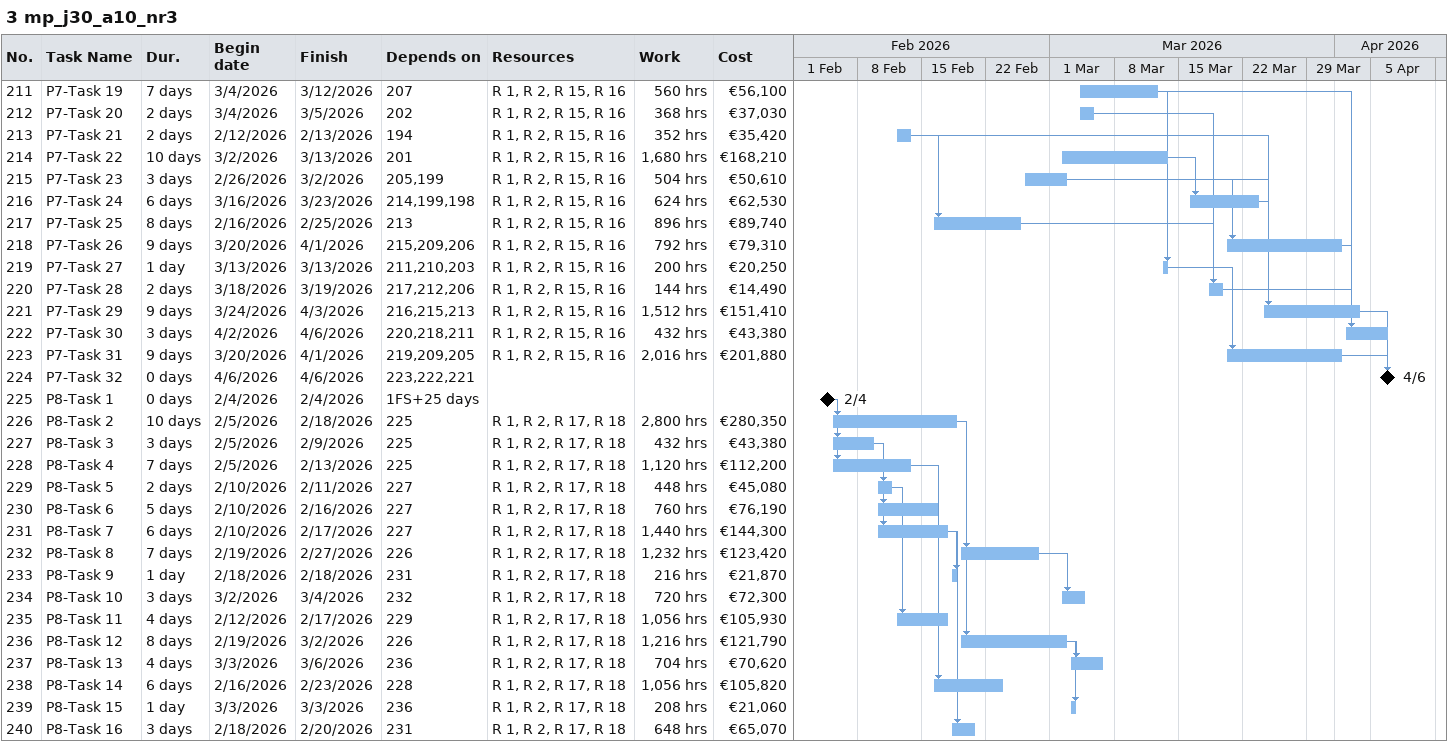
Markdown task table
3 mp_j30_a10_nr3

| ID | Task | Duration | Start | Finish | Predecessors | Resources | Work (h) | Cost (€) |
|---|---|---|---|---|---|---|---|---|
| 211 | P7-Task 19 | 7d | 2026-03-04 | 2026-03-12 | 207 | R 1, R 2, R 15, R 16 | 560 | 56100 |
| 212 | P7-Task 20 | 2d | 2026-03-04 | 2026-03-05 | 202 | R 1, R 2, R 15, R 16 | 368 | 37030 |
| 213 | P7-Task 21 | 2d | 2026-02-12 | 2026-02-13 | 194 | R 1, R 2, R 15, R 16 | 352 | 35420 |
| 214 | P7-Task 22 | 10d | 2026-03-02 | 2026-03-13 | 201 | R 1, R 2, R 15, R 16 | 1680 | 168210 |
| 215 | P7-Task 23 | 3d | 2026-02-26 | 2026-03-02 | 205, 199 | R 1, R 2, R 15, R 16 | 504 | 50610 |
| 216 | P7-Task 24 | 6d | 2026-03-16 | 2026-03-23 | 214, 199, 198 | R 1, R 2, R 15, R 16 | 624 | 62530 |
| 217 | P7-Task 25 | 8d | 2026-02-16 | 2026-02-25 | 213 | R 1, R 2, R 15, R 16 | 896 | 89740 |
| 218 | P7-Task 26 | 9d | 2026-03-20 | 2026-04-01 | 215, 209, 206 | R 1, R 2, R 15, R 16 | 792 | 79310 |
| 219 | P7-Task 27 | 1d | 2026-03-13 | 2026-03-13 | 211, 210, 203 | R 1, R 2, R 15, R 16 | 200 | 20250 |
| 220 | P7-Task 28 | 2d | 2026-03-18 | 2026-03-19 | 217, 212, 206 | R 1, R 2, R 15, R 16 | 144 | 14490 |
| 221 | P7-Task 29 | 9d | 2026-03-24 | 2026-04-03 | 216, 215, 213 | R 1, R 2, R 15, R 16 | 1512 | 151410 |
| 222 | P7-Task 30 | 3d | 2026-04-02 | 2026-04-06 | 220, 218, 211 | R 1, R 2, R 15, R 16 | 432 | 43380 |
| 223 | P7-Task 31 | 9d | 2026-03-20 | 2026-04-01 | 219, 209, 205 | R 1, R 2, R 15, R 16 | 2016 | 201880 |
| 224 | P7-Task 32 | 0d | 2026-04-06 | 2026-04-06 | 223, 222, 221 |  |  |  |
| 225 | P8-Task 1 | 0d | 2026-02-04 | 2026-02-04 | 1FS+25d |  |  |  |
| 226 | P8-Task 2 | 10d | 2026-02-05 | 2026-02-18 | 225 | R 1, R 2, R 17, R 18 | 2800 | 280350 |
| 227 | P8-Task 3 | 3d | 2026-02-05 | 2026-02-09 | 225 | R 1, R 2, R 17, R 18 | 432 | 43380 |
| 228 | P8-Task 4 | 7d | 2026-02-05 | 2026-02-13 | 225 | R 1, R 2, R 17, R 18 | 1120 | 112200 |
| 229 | P8-Task 5 | 2d | 2026-02-10 | 2026-02-11 | 227 | R 1, R 2, R 17, R 18 | 448 | 45080 |
| 230 | P8-Task 6 | 5d | 2026-02-10 | 2026-02-16 | 227 | R 1, R 2, R 17, R 18 | 760 | 76190 |
| 231 | P8-Task 7 | 6d | 2026-02-10 | 2026-02-17 | 227 | R 1, R 2, R 17, R 18 | 1440 | 144300 |
| 232 | P8-Task 8 | 7d | 2026-02-19 | 2026-02-27 | 226 | R 1, R 2, R 17, R 18 | 1232 | 123420 |
| 233 | P8-Task 9 | 1d | 2026-02-18 | 2026-02-18 | 231 | R 1, R 2, R 17, R 18 | 216 | 21870 |
| 234 | P8-Task 10 | 3d | 2026-03-02 | 2026-03-04 | 232 | R 1, R 2, R 17, R 18 | 720 | 72300 |
| 235 | P8-Task 11 | 4d | 2026-02-12 | 2026-02-17 | 229 | R 1, R 2, R 17, R 18 | 1056 | 105930 |
| 236 | P8-Task 12 | 8d | 2026-02-19 | 2026-03-02 | 226 | R 1, R 2, R 17, R 18 | 1216 | 121790 |
| 237 | P8-Task 13 | 4d | 2026-03-03 | 2026-03-06 | 236 | R 1, R 2, R 17, R 18 | 704 | 70620 |
| 238 | P8-Task 14 | 6d | 2026-02-16 | 2026-02-23 | 228 | R 1, R 2, R 17, R 18 | 1056 | 105820 |
| 239 | P8-Task 15 | 1d | 2026-03-03 | 2026-03-03 | 236 | R 1, R 2, R 17, R 18 | 208 | 21060 |
| 240 | P8-Task 16 | 3d | 2026-02-18 | 2026-02-20 | 231 | R 1, R 2, R 17, R 18 | 648 | 65070 |
